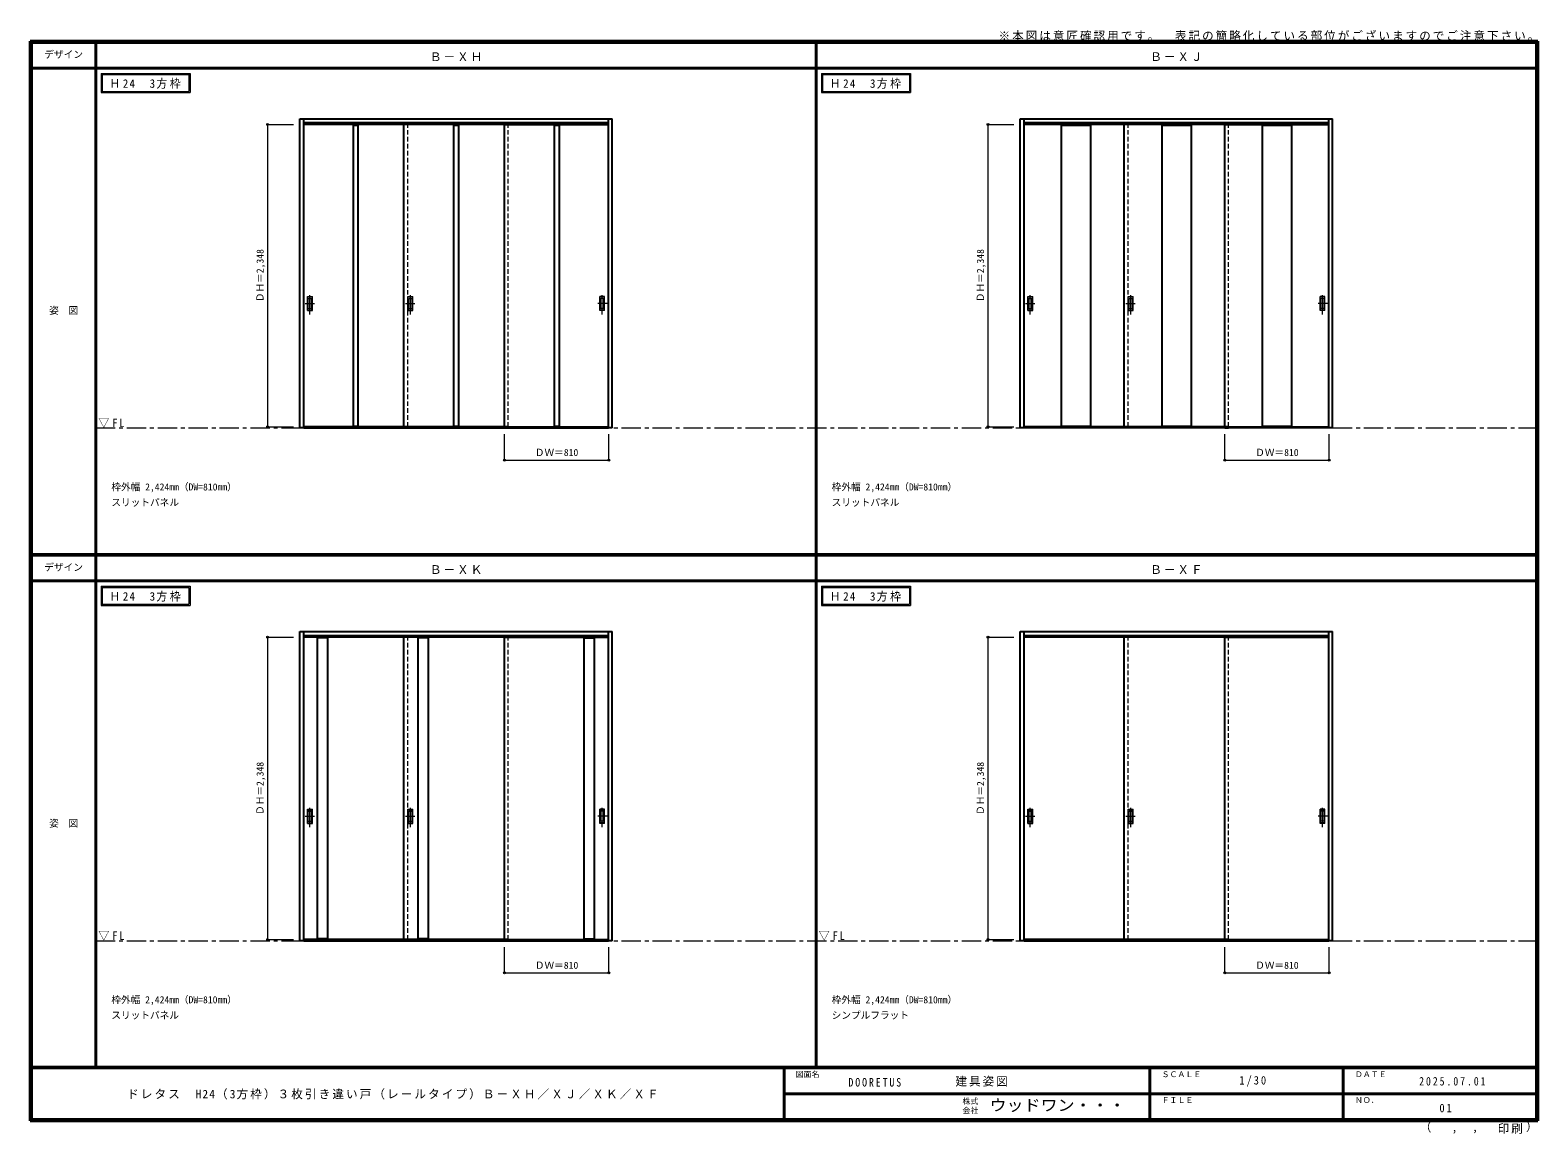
# Model space of a CAD drawing. Units: millimetres, scale not verified. Extents: x -6000 to 5700, y -4307 to 4260.
import ezdxf
from ezdxf.enums import TextEntityAlignment as Align

# ---------------------------------------------------------------- set-up
doc = ezdxf.new("R2010")
doc.units = ezdxf.units.MM
doc.header["$LTSCALE"] = 30
doc.header["$PDMODE"] = 32
doc.header["$PDSIZE"] = 15
doc.linetypes.add('CHAIN1', pattern=[8, 5, -1, 1, -1])
doc.linetypes.add('DASHED1', pattern=[1.8, 1.2, -0.6])
for name, color, linetype, lineweight in [('0-1_通り芯', 7, 'CHAIN1', 18), ('0-2_扉', 3, 'Continuous', 25), ('0-3_仕上げ', 7, 'Continuous', 18), ('0-4_枠', 3, 'Continuous', 25), ('0-6_引手', 7, 'Continuous', 18), ('0-A_文字', 7, 'Continuous', 18), ('0-B_寸法', 4, 'Continuous', 9), ('F-1_枠', 6, 'Continuous', 40)]:
    doc.layers.add(name, color=color, linetype=linetype, lineweight=lineweight)
doc.layers.add('F-A_文字', color=7, linetype='Continuous')
doc.styles.add('ＭＳ ゴシック', font='')
doc.styles.get('ＭＳ ゴシック').set_extended_font_data('MS Gothic')

msp = doc.modelspace()

# ---------------------------------------------------------------- linework, layer by layer
at = {"layer": '0-1_通り芯'}
for p, q in [((-5490, 1173), (5690, 1173)), ((-5490, -2807.5), (5690, -2807.5))]:
    msp.add_line(p, q, dxfattribs=at)
at = {"layer": '0-2_扉', "color": 4, "linetype": 'DASHED1', "lineweight": 9}
for p, q in [((-3877, 3529), (-3880, 3529)), ((-3880, 1181), (-3880, 3529)), ((-3070, 1181), (-3070, 3529)), ((-2290, 1181), (-2290, 3529)), ((-1513, 3529), (-1510, 3529)), ((-1510, 1181), (-1510, 3529)), ((1713, 3529), (1710, 3529)), ((1710, 1181), (1710, 3529)), ((2520, 1181), (2520, 3529)), ((3300, 1181), (3300, 3529)), ((4077, 3529), (4080, 3529)), ((4080, 1181), (4080, 3529)), ((-3880, 1181), (-3877, 1181)), ((-1510, 1181), (-1513, 1181)), ((1713, 1181), (1710, 1181)), ((4077, 1181), (4080, 1181)), ((-3877, -451.5), (-3880, -451.5)), ((-3880, -2799.5), (-3880, -451.5)), ((-3070, -2799.5), (-3070, -451.5)), ((-2290, -2799.5), (-2290, -451.5)), ((-1513, -451.5), (-1510, -451.5)), ((-1510, -2799.5), (-1510, -451.5)), ((1713, -451.5), (1710, -451.5)), ((1710, -2799.5), (1710, -451.5)), ((2520, -2799.5), (2520, -451.5)), ((3300, -2799.5), (3300, -451.5)), ((4077, -451.5), (4080, -451.5)), ((4080, -2799.5), (4080, -451.5)), ((-3877, -2799.5), (-3880, -2799.5)), ((-1513, -2799.5), (-1510, -2799.5)), ((1713, -2799.5), (1710, -2799.5)), ((4077, -2799.5), (4080, -2799.5))]:
    msp.add_line(p, q, dxfattribs=at)
at = {"layer": '0-2_扉'}
for p, q in [((-3070, 3529), (-3877, 3529)), ((-3494, 3529), (-3494, 1181)), ((-3456, 3529), (-3456, 1181)), ((-2290, 3529), (-3100, 3529)), ((-3100, 1181), (-3100, 3529)), ((-2714, 3529), (-2714, 1181)), ((-2676, 3529), (-2676, 1181)), ((-2320, 3529), (-1513, 3529)), ((-2320, 1181), (-2320, 3529)), ((-1934, 3529), (-1934, 1181)), ((-1896, 3529), (-1896, 1181)), ((2490, 3529), (1713, 3529)), ((2001, 3529), (2001, 1181)), ((2229, 3529), (2229, 1181)), ((3300, 3529), (2490, 3529)), ((2490, 1181), (2490, 3529)), ((2781, 3529), (2781, 1181)), ((3009, 3529), (3009, 1181)), ((3270, 3529), (4077, 3529)), ((3270, 1181), (3270, 3529)), ((3561, 3529), (3561, 1181)), ((3789, 3529), (3789, 1181)), ((-3070, 1181), (-3877, 1181)), ((-2290, 1181), (-3100, 1181)), ((-2320, 1181), (-1513, 1181)), ((-2320, 1173), (-2290, 1173)), ((2490, 1181), (1713, 1181)), ((3300, 1181), (2490, 1181)), ((3270, 1181), (4077, 1181)), ((3270, 1173), (3300, 1173)), ((-3070, -451.5), (-3877, -451.5)), ((-2290, -451.5), (-3100, -451.5)), ((-3100, -2799.5), (-3100, -451.5)), ((-2320, -451.5), (-1513, -451.5)), ((-2320, -2799.5), (-2320, -451.5)), ((2520, -451.5), (1713, -451.5)), ((3300, -451.5), (2490, -451.5)), ((2490, -2799.5), (2490, -451.5)), ((3270, -451.5), (4077, -451.5)), ((3270, -2799.5), (3270, -451.5)), ((-3070, -2799.5), (-3877, -2799.5)), ((-2290, -2799.5), (-3100, -2799.5)), ((-2320, -2799.5), (-1513, -2799.5)), ((-2320, -2807.5), (-2290, -2807.5)), ((2520, -2799.5), (1713, -2799.5)), ((3300, -2799.5), (2490, -2799.5)), ((3270, -2799.5), (4077, -2799.5)), ((3270, -2807.5), (3300, -2807.5))]:
    msp.add_line(p, q, dxfattribs=at)
at = {"layer": '0-2_扉', "color": 7, "lineweight": 18}
for p, q in [((-3494, 3521), (-3456, 3521)), ((-2714, 3521), (-2676, 3521)), ((-1934, 3521), (-1896, 3521)), ((2001, 3521), (2229, 3521)), ((2781, 3521), (3009, 3521)), ((3561, 3521), (3789, 3521)), ((-3494, 1189), (-3456, 1189)), ((-2714, 1189), (-2676, 1189)), ((-1934, 1189), (-1896, 1189)), ((2001, 1189), (2229, 1189)), ((2781, 1189), (3009, 1189)), ((3561, 1189), (3789, 1189))]:
    msp.add_line(p, q, dxfattribs=at)
at = {"layer": '0-3_仕上げ', "color": 3, "lineweight": 25}
for p, q in [((-3770, -2799.5), (-3770, -451.5)), ((-3690, -2799.5), (-3690, -451.5)), ((-2990, -2799.5), (-2990, -451.5)), ((-2910, -2799.5), (-2910, -451.5)), ((-1700, -2799.5), (-1700, -451.5)), ((-1620, -2799.5), (-1620, -451.5))]:
    msp.add_line(p, q, dxfattribs=at)
at = {"layer": '0-3_仕上げ'}
for p, q in [((-3690, -459.5), (-3770, -459.5)), ((-2910, -459.5), (-2990, -459.5)), ((-1700, -459.5), (-1620, -459.5)), ((-3690, -2791.5), (-3770, -2791.5)), ((-2910, -2791.5), (-2990, -2791.5)), ((-1700, -2791.5), (-1620, -2791.5))]:
    msp.add_line(p, q, dxfattribs=at)
at = {"layer": '0-4_枠'}
for p, q in [((-3907, 3573), (-1483, 3573)), ((-3877, 1173), (-3877, 3573)), ((-3877, 3543), (-1513, 3543)), ((-1513, 1173), (-1513, 3573)), ((-1483, 1173), (-1483, 3573)), ((1683, 3573), (4107, 3573)), ((1713, 1173), (1713, 3573)), ((1713, 3543), (4077, 3543)), ((4077, 1173), (4077, 3573)), ((4107, 1173), (4107, 3573)), ((-3877, 1176), (-1513, 1176)), ((-3877, 1173), (-1513, 1173)), ((-1483, 1173), (-1513, 1173)), ((4077, 1176), (1713, 1176)), ((4077, 1173), (1713, 1173)), ((4107, 1173), (4077, 1173)), ((-3907, -407.5), (-1483, -407.5)), ((-3877, -2807.5), (-3877, -407.5)), ((-3877, -437.5), (-1513, -437.5)), ((-1513, -2807.5), (-1513, -407.5)), ((-1483, -2807.5), (-1483, -407.5)), ((1683, -407.5), (4107, -407.5)), ((1713, -2807.5), (1713, -407.5)), ((1713, -437.5), (4077, -437.5)), ((4077, -2807.5), (4077, -407.5)), ((4107, -2807.5), (4107, -407.5)), ((-3877, -2804.5), (-1513, -2804.5)), ((-3877, -2807.5), (-1513, -2807.5)), ((-1483, -2807.5), (-1513, -2807.5)), ((1713, -2804.5), (4077, -2804.5)), ((1713, -2807.5), (4077, -2807.5)), ((4107, -2807.5), (4077, -2807.5))]:
    msp.add_line(p, q, dxfattribs=at)
for points in [[(-3877, 1173), (-3907, 1173), (-3907, 3573)], [(1713, 1173), (1683, 1173), (1683, 3573)], [(-3877, -2807.5), (-3907, -2807.5), (-3907, -407.5)], [(1713, -2807.5), (1683, -2807.5), (1683, -407.5)]]:
    msp.add_lwpolyline(points, dxfattribs=at)
at = {"layer": '0-6_引手', "linetype": 'CHAIN1'}
for p, q in [((-3829, 2053.27), (-3829, 2224.12)), ((-3049, 2053.27), (-3049, 2224.12)), ((-1561, 2053.27), (-1561, 2224.12)), ((1761, 2053.27), (1761, 2224.12)), ((2541, 2053.27), (2541, 2224.12)), ((4029, 2053.27), (4029, 2224.12)), ((-3867.07, 2138.5), (-3794.56, 2138.5)), ((-3087.07, 2138.5), (-3014.56, 2138.5)), ((-1522.93, 2138.5), (-1595.44, 2138.5)), ((1722.93, 2138.5), (1795.43, 2138.5)), ((2502.93, 2138.5), (2575.43, 2138.5)), ((4067.07, 2138.5), (3994.56, 2138.5)), ((-3867.07, -1842), (-3794.56, -1842)), ((-3829, -1927.23), (-3829, -1756.38)), ((-3087.07, -1842), (-3014.56, -1842)), ((-3049, -1927.23), (-3049, -1756.38)), ((-1522.93, -1842), (-1595.44, -1842)), ((-1561, -1927.23), (-1561, -1756.38)), ((1722.93, -1842), (1795.43, -1842)), ((1761, -1927.23), (1761, -1756.38)), ((2502.93, -1842), (2575.43, -1842)), ((2541, -1927.23), (2541, -1756.38)), ((4067.07, -1842), (3994.56, -1842)), ((4029, -1927.23), (4029, -1756.38))]:
    msp.add_line(p, q, dxfattribs=at)
at = {"layer": '0-6_引手'}
for p, q in [((-3848, 2193.5), (-3810, 2193.5)), ((-3848, 2083.5), (-3848, 2193.5)), ((-3841.5, 2177.5), (-3816.5, 2177.5)), ((-3841.5, 2099.5), (-3841.5, 2177.5)), ((-3816.5, 2099.5), (-3816.5, 2177.5)), ((-3810, 2083.5), (-3810, 2193.5)), ((-3068, 2193.5), (-3030, 2193.5)), ((-3068, 2083.5), (-3068, 2193.5)), ((-3061.5, 2177.5), (-3036.5, 2177.5)), ((-3061.5, 2099.5), (-3061.5, 2177.5)), ((-3036.5, 2099.5), (-3036.5, 2177.5)), ((-3030, 2083.5), (-3030, 2193.5)), ((-1542, 2193.5), (-1580, 2193.5)), ((-1580, 2083.5), (-1580, 2193.5)), ((-1548.5, 2177.5), (-1573.5, 2177.5)), ((-1573.5, 2099.5), (-1573.5, 2177.5)), ((-1548.5, 2099.5), (-1548.5, 2177.5)), ((-1542, 2083.5), (-1542, 2193.5)), ((1742, 2193.5), (1780, 2193.5)), ((1742, 2083.5), (1742, 2193.5)), ((1748.5, 2177.5), (1773.5, 2177.5)), ((1748.5, 2099.5), (1748.5, 2177.5)), ((1773.5, 2099.5), (1773.5, 2177.5)), ((1780, 2083.5), (1780, 2193.5)), ((2522, 2193.5), (2560, 2193.5)), ((2522, 2083.5), (2522, 2193.5)), ((2528.5, 2177.5), (2553.5, 2177.5)), ((2528.5, 2099.5), (2528.5, 2177.5)), ((2553.5, 2099.5), (2553.5, 2177.5)), ((2560, 2083.5), (2560, 2193.5)), ((4048, 2193.5), (4010, 2193.5)), ((4010, 2083.5), (4010, 2193.5)), ((4041.5, 2177.5), (4016.5, 2177.5)), ((4016.5, 2099.5), (4016.5, 2177.5)), ((4041.5, 2099.5), (4041.5, 2177.5)), ((4048, 2083.5), (4048, 2193.5)), ((-3848, 2083.5), (-3810, 2083.5)), ((-3841.5, 2099.5), (-3816.5, 2099.5)), ((-3068, 2083.5), (-3030, 2083.5)), ((-3061.5, 2099.5), (-3036.5, 2099.5)), ((-1542, 2083.5), (-1580, 2083.5)), ((-1548.5, 2099.5), (-1573.5, 2099.5)), ((1742, 2083.5), (1780, 2083.5)), ((1748.5, 2099.5), (1773.5, 2099.5)), ((2522, 2083.5), (2560, 2083.5)), ((2528.5, 2099.5), (2553.5, 2099.5)), ((4048, 2083.5), (4010, 2083.5)), ((4041.5, 2099.5), (4016.5, 2099.5)), ((-3841.5, -1881), (-3841.5, -1803)), ((-3841.5, -1803), (-3816.5, -1803)), ((-3816.5, -1881), (-3816.5, -1803)), ((-3810, -1897), (-3810, -1787)), ((-3061.5, -1881), (-3061.5, -1803)), ((-3061.5, -1803), (-3036.5, -1803)), ((-3036.5, -1881), (-3036.5, -1803)), ((-3030, -1897), (-3030, -1787)), ((-1580, -1897), (-1580, -1787)), ((-1573.5, -1881), (-1573.5, -1803)), ((-1548.5, -1803), (-1573.5, -1803)), ((-1548.5, -1881), (-1548.5, -1803)), ((1748.5, -1881), (1748.5, -1803)), ((1748.5, -1803), (1773.5, -1803)), ((1773.5, -1881), (1773.5, -1803)), ((1780, -1897), (1780, -1787)), ((2528.5, -1881), (2528.5, -1803)), ((2528.5, -1803), (2553.5, -1803)), ((2553.5, -1881), (2553.5, -1803)), ((2560, -1897), (2560, -1787)), ((4010, -1897), (4010, -1787)), ((4016.5, -1881), (4016.5, -1803)), ((4041.5, -1803), (4016.5, -1803)), ((4041.5, -1881), (4041.5, -1803)), ((-3848, -1897), (-3810, -1897)), ((-3841.5, -1881), (-3816.5, -1881)), ((-3068, -1897), (-3030, -1897)), ((-3061.5, -1881), (-3036.5, -1881)), ((-1542, -1897), (-1580, -1897)), ((-1548.5, -1881), (-1573.5, -1881)), ((1742, -1897), (1780, -1897)), ((1748.5, -1881), (1773.5, -1881)), ((2522, -1897), (2560, -1897)), ((2528.5, -1881), (2553.5, -1881)), ((4048, -1897), (4010, -1897)), ((4041.5, -1881), (4016.5, -1881))]:
    msp.add_line(p, q, dxfattribs=at)
at = {"layer": '0-6_引手', "linetype": 'DASHED1'}
for p, q in [((-3813, 2087.5), (-3813, 2189.5)), ((-3033, 2087.5), (-3033, 2189.5)), ((-1577, 2087.5), (-1577, 2189.5)), ((1777, 2087.5), (1777, 2189.5)), ((2557, 2087.5), (2557, 2189.5)), ((4013, 2087.5), (4013, 2189.5)), ((-3845, 2087.5), (-3813, 2087.5)), ((-3065, 2087.5), (-3033, 2087.5)), ((-1545, 2087.5), (-1577, 2087.5)), ((1745, 2087.5), (1777, 2087.5)), ((2525, 2087.5), (2557, 2087.5)), ((4045, 2087.5), (4013, 2087.5)), ((-3845, -1791), (-3813, -1791)), ((-3845, -1893), (-3845, -1791)), ((-3065, -1791), (-3033, -1791)), ((-3065, -1893), (-3065, -1791)), ((-1545, -1791), (-1577, -1791)), ((-1545, -1893), (-1545, -1791)), ((1745, -1791), (1777, -1791)), ((1745, -1893), (1745, -1791)), ((2525, -1791), (2557, -1791)), ((2525, -1893), (2525, -1791)), ((4045, -1791), (4013, -1791)), ((4045, -1893), (4045, -1791))]:
    msp.add_line(p, q, dxfattribs=at)
for points in [[(-3845, 2087.5), (-3845, 2189.5), (-3813, 2189.5)], [(-3065, 2087.5), (-3065, 2189.5), (-3033, 2189.5)], [(-1545, 2087.5), (-1545, 2189.5), (-1577, 2189.5)], [(1745, 2087.5), (1745, 2189.5), (1777, 2189.5)], [(2525, 2087.5), (2525, 2189.5), (2557, 2189.5)], [(4045, 2087.5), (4045, 2189.5), (4013, 2189.5)], [(-3845, -1893), (-3813, -1893), (-3813, -1791)], [(-3065, -1893), (-3033, -1893), (-3033, -1791)], [(-1545, -1893), (-1577, -1893), (-1577, -1791)], [(1745, -1893), (1777, -1893), (1777, -1791)], [(2525, -1893), (2557, -1893), (2557, -1791)], [(4045, -1893), (4013, -1893), (4013, -1791)]]:
    msp.add_lwpolyline(points, dxfattribs=at)
at = {"layer": '0-6_引手'}
for points in [[(-3848, -1897), (-3848, -1787), (-3810, -1787)], [(-3068, -1897), (-3068, -1787), (-3030, -1787)], [(-1542, -1897), (-1542, -1787), (-1580, -1787)], [(1742, -1897), (1742, -1787), (1780, -1787)], [(2522, -1897), (2522, -1787), (2560, -1787)], [(4048, -1897), (4048, -1787), (4010, -1787)]]:
    msp.add_lwpolyline(points, dxfattribs=at)
at = {"layer": '0-A_文字'}
for p, q in [((-5450, 3925), (-5450, 3775)), ((-5440, 3915), (-5440, 3785)), ((-5440, 3915), (-4767.38, 3915)), ((-4767.38, 3915), (-4767.38, 3785)), ((140, 3925), (140, 3775)), ((150, 3915), (150, 3785)), ((150, 3915), (822.62, 3915)), ((822.62, 3915), (822.62, 3785)), ((-5450, 3775), (-4757.38, 3775)), ((-5440, 3785), (-4767.38, 3785)), ((140, 3775), (832.62, 3775)), ((150, 3785), (822.62, 3785)), ((-5450, -55.5), (-5450, -205.5)), ((-5440, -65.5), (-5440, -195.5)), ((-5440, -65.5), (-4767.38, -65.5)), ((-4767.38, -65.5), (-4767.38, -195.5)), ((140, -55.5), (140, -205.5)), ((150, -65.5), (150, -195.5)), ((150, -65.5), (822.62, -65.5)), ((822.62, -65.5), (822.62, -195.5)), ((-5450, -205.5), (-4757.38, -205.5)), ((-5440, -195.5), (-4767.38, -195.5)), ((140, -205.5), (832.62, -205.5)), ((150, -195.5), (822.62, -195.5))]:
    msp.add_line(p, q, dxfattribs=at)
for points in [[(-5450, 3925), (-4757.38, 3925), (-4757.38, 3775)], [(140, 3925), (832.62, 3925), (832.62, 3775)], [(-5450, -55.5), (-4757.38, -55.5), (-4757.38, -205.5)], [(140, -55.5), (832.62, -55.5), (832.62, -205.5)]]:
    msp.add_lwpolyline(points, dxfattribs=at)
at = {"layer": '0-B_寸法'}
for p, q in [((-4157, 3529), (-3957, 3529)), ((-4157, 3529), (-4157, 1181)), ((1433, 3529), (1633, 3529)), ((1433, 3529), (1433, 1181)), ((-4157, 1181), (-3957, 1181)), ((1433, 1181), (1633, 1181)), ((-2320, 923), (-2320, 1123)), ((-1510, 923), (-1510, 1123)), ((3270, 923), (3270, 1123)), ((4080, 923), (4080, 1123)), ((-2320, 923), (-1510, 923)), ((3270, 923), (4080, 923)), ((-4157, -451.5), (-3957, -451.5)), ((-4157, -451.5), (-4157, -2799.5)), ((1433, -451.5), (1633, -451.5)), ((1433, -451.5), (1433, -2799.5)), ((-4157, -2799.5), (-3957, -2799.5)), ((1433, -2799.5), (1633, -2799.5)), ((-2320, -3057.5), (-2320, -2857.5)), ((-1510, -3057.5), (-1510, -2857.5)), ((3270, -3057.5), (3270, -2857.5)), ((4080, -3057.5), (4080, -2857.5)), ((-2320, -3057.5), (-1510, -3057.5)), ((3270, -3057.5), (4080, -3057.5))]:
    msp.add_line(p, q, dxfattribs=at)
at = {"layer": '0-B_寸法', "color": 7}
for p in [(-4157, 3529), (1433, 3529), (-4157, 1181), (1433, 1181), (-2320, 923), (-1510, 923), (3270, 923), (4080, 923), (-4157, -451.5), (1433, -451.5), (-4157, -2799.5), (1433, -2799.5), (-2320, -3057.5), (-1510, -3057.5), (3270, -3057.5), (4080, -3057.5)]:
    msp.add_point(p, dxfattribs=at)
at = {"layer": 'F-1_枠'}
for p, q in [((-6000, 4175), (5700, 4175)), ((-6000, 4175), (-6000, -4205)), ((-6000, 4170), (5700, 4170)), ((-6000, 4165), (5700, 4165)), ((-5995, 4175), (-5995, -4205)), ((-5990, 4175), (-5990, -4205)), ((-5490, 4175), (-5490, -3790)), ((100, -3790), (100, 4175)), ((5690, 4175), (5690, -4205)), ((5695, 4175), (5695, -4205)), ((5700, 4175), (5700, -4205)), ((-6000, 3965), (5700, 3965)), ((-6000, 190.5), (5700, 190.5)), ((-6000, 187.5), (5700, 187.5)), ((-6000, 184.5), (5700, 184.5)), ((-6000, -15.5), (5700, -15.5)), ((5700, -3790), (-6000, -3790)), ((5700, -3795), (-6000, -3795)), ((-150, -3795), (-150, -4195)), ((2690, -3795), (2690, -4195)), ((4190, -3795), (4190, -4195)), ((-150, -3995), (5690, -3995.01)), ((5700, -4195), (-6000, -4195)), ((5700, -4200), (-6000, -4200)), ((5700, -4205), (-6000, -4205))]:
    msp.add_line(p, q, dxfattribs=at)

# ---------------------------------------------------------------- texts
at = {"layer": '0-A_文字', "style": 'ＭＳ ゴシック'}
for s, p in [('枠外幅 2,424mm（DW=810mm）', (-5370, 670.5)), ('枠外幅 2,424mm（DW=810mm）', (220, 670.5)), ('スリットパネル', (-5370, 550.5)), ('スリットパネル', (220, 550.5)), ('枠外幅 2,424mm（DW=810mm）', (-5370, -3310)), ('枠外幅 2,424mm（DW=810mm）', (220, -3310)), ('スリットパネル', (-5370, -3430)), ('シンプルフラット', (220, -3430))]:
    msp.add_text(s, height=54.99, dxfattribs=at).set_placement(p, align=Align.BOTTOM_LEFT)
at = {"layer": '0-A_文字', "char_height": 65.98, "attachment_point": 7, "style": 'ＭＳ ゴシック'}
for s, insert in [('\\T1.17;※本図は意匠確認用です。\u3000表記の簡略化している部位がございますのでご注意下さい。', (1515, 4175)), ('\\T1.17;Ｂ－ＸＨ', (-2897.5, 4020)), ('\\T1.17;Ｂ－ＸＪ', (2692.5, 4020)), ('\\T1.22;\\W0.95;Ｈ24\u30003方枠', (-5385.34, 3805)), ('\\T1.22;\\W0.95;Ｈ24\u30003方枠', (204.66, 3805)), ('\\T1.26;\\W0.95;▽FL', (-5471.25, 1173)), ('\\T1.17;Ｂ－ＸＫ', (-2897.5, 39.5)), ('\\T1.17;Ｂ－ＸＦ', (2692.5, 39.5)), ('\\T1.22;\\W0.95;Ｈ24\u30003方枠', (-5385.34, -175.5)), ('\\T1.22;\\W0.95;Ｈ24\u30003方枠', (204.66, -175.5)), ('\\T1.26;\\W0.95;▽FL', (-5471.25, -2807.5)), ('\\T1.26;\\W0.95;▽FL', (118.75, -2807.5))]:
    msp.add_mtext(s, dxfattribs=dict(at, insert=insert))
at = {"layer": '0-B_寸法', "color": 7, "style": 'ＭＳ ゴシック'}
for p in [(-4172, 2148.75), (1418, 2148.75), (-4172, -1831.75), (1418, -1831.75)]:
    msp.add_text('ＤＨ＝2,348', height=54.99, rotation=90, dxfattribs=at).set_placement(p, align=Align.BOTTOM_LEFT)
for p in [(-2083.75, 938), (3506.25, 938), (-2083.75, -3042.5), (3506.25, -3042.5)]:
    msp.add_text('ＤＷ＝810', height=54.99, dxfattribs=at).set_placement(p, align=Align.BOTTOM_LEFT)
at = {"layer": 'F-A_文字', "style": 'ＭＳ ゴシック'}
for s, height, p in [('デザイン', 54.99, (-5890, 4027.5)), ('姿\u3000図', 54.99, (-5852.5, 2040.25)), ('デザイン', 54.99, (-5890, 47)), ('姿\u3000図', 54.99, (-5852.5, -1940.25)), ('図面名', 43.99, (-60, -3880)), ('ＳＣＡＬＥ', 43.99, (2780, -3880)), ('ＤＡＴＥ', 43.99, (4280, -3880)), ('株式', 43.99, (1235, -4089)), ('ＦＩＬＥ', 43.99, (2780, -4080)), ('ＮＯ．', 43.99, (4280, -4080)), ('会社', 43.99, (1235, -4161)), ('（', 65.98, (4784.03, -4308.31)), ('）', 65.98, (5608.4, -4304.13)), (',', 65.98, (5031.28, -4308.31)), (',', 65.98, (5190.2, -4305.53))]:
    msp.add_text(s, height=height, dxfattribs=at).set_placement(p, align=Align.BOTTOM_LEFT)
at = {"layer": 'F-A_文字', "style": 'ＭＳ ゴシック', "width": 1.1}
msp.add_text('ウッドワン・・・', height=87.98, dxfattribs=at).set_placement((1445, -4155), align=Align.BOTTOM_LEFT)
at = {"layer": 'F-A_文字', "char_height": 65.98, "attachment_point": 7, "style": 'ＭＳ ゴシック'}
for s, insert in [('\\T1.17;建具姿図', (1180.42, -3940)), ('\\T1.38;\\W0.9;1/30', (3383.75, -3940)), ('\\T1.18;ドレタス\u3000H24（3方枠）３枚引き違い戸（レールタイプ）Ｂ－ＸＨ／ＸＪ／ＸＫ／ＸＦ', (-5247.55, -4040)), ('\\T1.39;\\W0.85;DOORETUS', (350, -3940.79)), ('\\T1.39;\\W0.85;2025.07.01', (4778.75, -3932.5)), ('\\T1.36;\\W0.9;01', (4936.25, -4140)), ('\\T1.17;印刷', (5388.15, -4306.92))]:
    msp.add_mtext(s, dxfattribs=dict(at, insert=insert))

doc.saveas('drawing.dxf')
